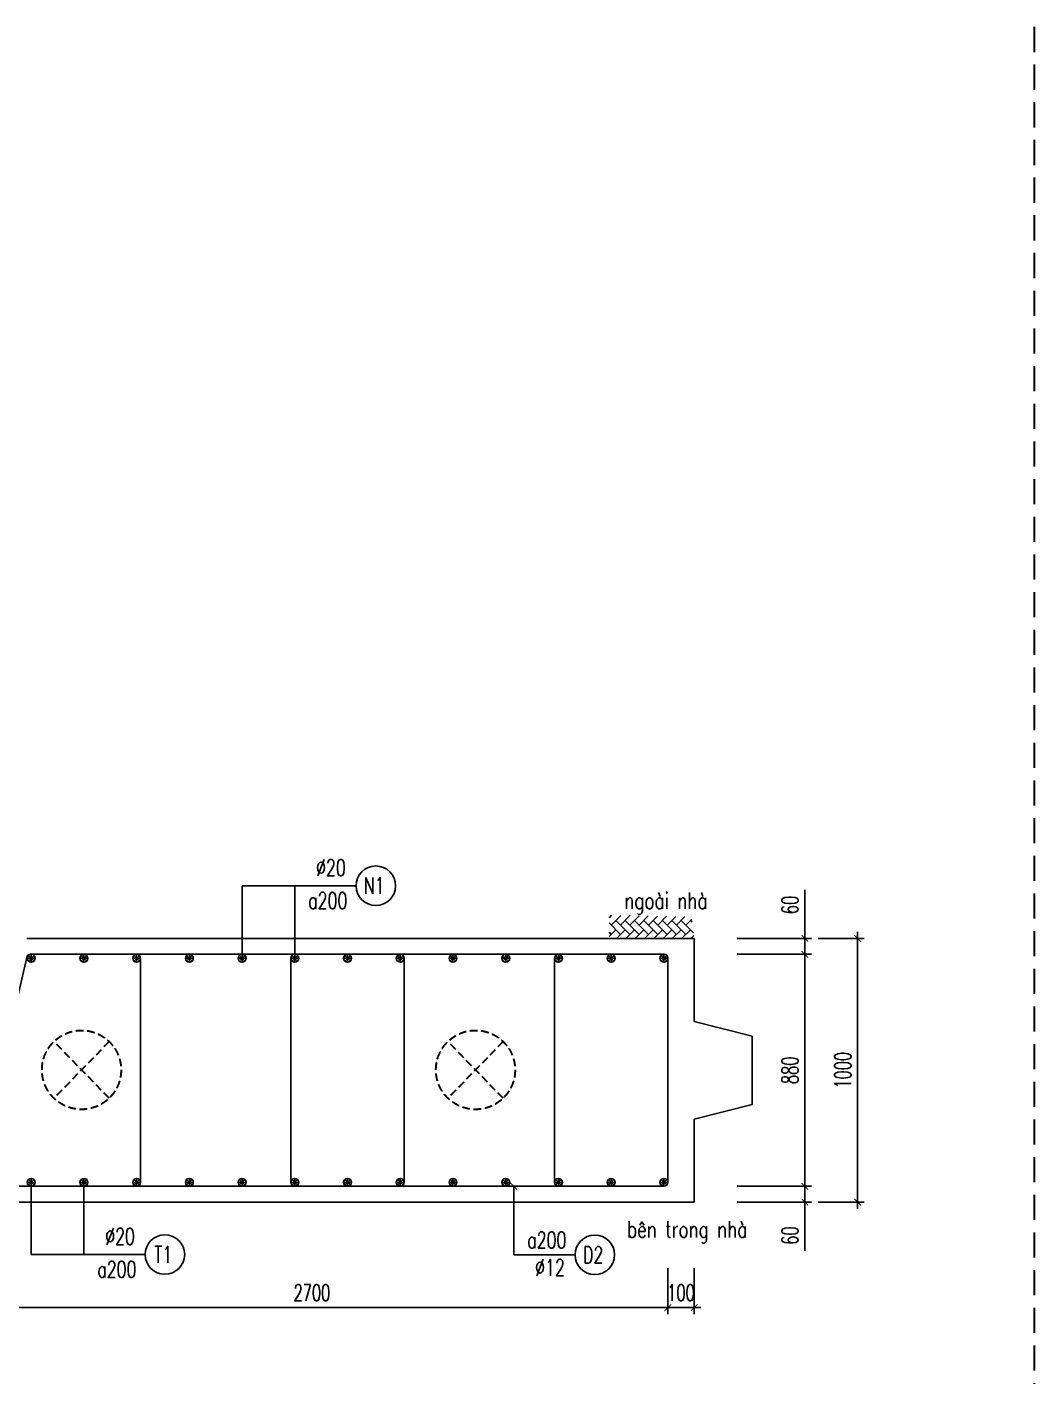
# Model space of a CAD drawing. Header units: millimetres. Extents: x -143483 to 1166745, y -1448440 to -1202244.
# Drawn here: x 391096 to 406376, y -1232080 to -1211613 of the extents above; entities that cross this region are included whole.
import ezdxf
from ezdxf.enums import TextEntityAlignment as Align

# ---------------------------------------------------------------- set-up
doc = ezdxf.new("R2010")
doc.units = ezdxf.units.MM
doc.header["$LTSCALE"] = 30
doc.header["$PDMODE"] = 3
doc.linetypes.add('DASHED', pattern=[19.05, 12.7, -6.35])
doc.layers.get('0').update_dxf_attribs({"lineweight": 9})
doc.layers.get('Defpoints').update_dxf_attribs({"lineweight": 9})
for name, color, linetype in [('ccu11-Cotthep', 9, 'Continuous'), ('ccu11-Dim', 8, 'Continuous'), ('ccu11-Hatch', 8, 'Continuous'), ('ccu11-Text', 31, 'Continuous'), ('ccu11-Thay', 7, 'Continuous'), ('ccu11-Thep doc', 4, 'Continuous'), ('ccu11-Thepdai', 6, 'Continuous')]:
    doc.layers.add(name, color=color, linetype=linetype)
doc.layers.add('ccu11-Khuat', color=9, linetype='DASHED', lineweight=30)
doc.styles.add('ccu11-dim', font='vnsimli.shx', dxfattribs={"width": 0.65, "bigfont": 'bigfont.shx'})
doc.styles.add('ccu11-vnsimli', font='vnsimli.shx', dxfattribs={"width": 0.8, "bigfont": 'vns.shx'})
doc.styles.add('ccu11-vnsimple', font='vnsimple.shx', dxfattribs={"bigfont": 'bigfont.shx'})
doc.styles.add('ccu11_simli', font='vnsimli.shx', dxfattribs={"width": 0.8})
doc.dimstyles.new('ccu11-100', dxfattribs={"dimscale": 100, "dimtxt": 2.5, "dimasz": 1, "dimexe": 1, "dimexo": 2, "dimgap": 1, "dimtad": 1, "dimdec": 0, "dimdsep": 46, "dimtxsty": 'ccu11-dim', "dimblk": 'ARCHTICK', "dimcen": -1, "dimdle": 1, "dimclrd": 256, "dimclre": 256, "dimclrt": 3, "dimadec": 0, "dimazin": 2, "dimtfac": 0.1, "dimtdec": 0, "dimtmove": 0, "dimatfit": 1, "dimldrblk": 'ARCHTICK', "dimfxl": 0, "dimtvp": 0.833333, "dimtolj": 1, "dimtzin": 12, "dimarcsym": 0})
doc.dimstyles.new('ccu11-100x4', dxfattribs={"dimscale": 100, "dimtxt": 2.5, "dimasz": 1, "dimexe": 1, "dimexo": 2, "dimgap": 1, "dimtad": 1, "dimdec": 0, "dimlfac": 0.25, "dimdsep": 46, "dimtxsty": 'ccu11-dim', "dimblk": 'ARCHTICK', "dimcen": -1, "dimdle": 1, "dimclrd": 256, "dimclre": 256, "dimclrt": 3, "dimadec": 0, "dimazin": 2, "dimtfac": 0.1, "dimtdec": 0, "dimtmove": 0, "dimatfit": 1, "dimldrblk": 'ARCHTICK', "dimfxl": 0, "dimtvp": 0.833333, "dimtolj": 1, "dimtzin": 12, "dimarcsym": 0})

# ---------------------------------------------------------------- blocks, each defined once
blk = doc.blocks.new('_ARCHTICK')
at = {"color": 0, "linetype": 'ByBlock', "const_width": 0.15}
blk.add_lwpolyline([(-0.5, -0.5), (0.5, 0.5)], dxfattribs=at)
blk = doc.blocks.new('*D2686')
at = {"layer": 'ccu11-Dim', "linetype": 'ByBlock', "lineweight": -2, "ltscale": 30, "transparency": 16777216}
for p, q in [((402900, -1225442), (402900, -1224702)), ((401872, -1225442), (403000, -1225442)), ((402900, -1225682), (402900, -1225442)), ((401872, -1225682), (403000, -1225682)), ((402900, -1225682), (402900, -1225782))]:
    blk.add_line(p, q, dxfattribs=at)
at = {"layer": 'Defpoints', "color": 0, "linetype": 'ByBlock', "ltscale": 30, "transparency": 16777216}
for p in [(401672, -1225442), (401672, -1225682), (402900, -1225682)]:
    blk.add_point(p, dxfattribs=at)
at = {"layer": 'ccu11-Dim', "linetype": 'ByBlock', "lineweight": -2, "ltscale": 30, "transparency": 16777216, "xscale": 100, "yscale": 100, "zscale": 100}
for p, rotation in [((402900, -1225442), 270), ((402900, -1225682), 90)]:
    blk.add_blockref('_ARCHTICK', p, dxfattribs=dict(at, rotation=rotation))
at = {"layer": 'ccu11-Dim', "color": 3, "linetype": 'ByBlock', "ltscale": 30, "transparency": 16777216, "insert": (402675, -1224934), "char_height": 250, "attachment_point": 5, "rotation": 90, "style": 'ccu11-dim'}
blk.add_mtext('\\A1;60', dxfattribs=at)
blk = doc.blocks.new('*D2687')
at = {"layer": 'ccu11-Dim', "linetype": 'ByBlock', "lineweight": -2, "ltscale": 30, "transparency": 16777216}
for p, q in [((401872, -1225682), (403000, -1225682)), ((402900, -1225582), (402900, -1229302)), ((401872, -1229202), (403000, -1229202))]:
    blk.add_line(p, q, dxfattribs=at)
at = {"layer": 'Defpoints', "color": 0, "linetype": 'ByBlock', "ltscale": 30, "transparency": 16777216}
for p in [(401672, -1225682), (401672, -1229202), (402900, -1229202)]:
    blk.add_point(p, dxfattribs=at)
at = {"layer": 'ccu11-Dim', "linetype": 'ByBlock', "lineweight": -2, "ltscale": 30, "transparency": 16777216, "xscale": 100, "yscale": 100, "zscale": 100}
for p, rotation in [((402900, -1225682), 90), ((402900, -1229202), 270)]:
    blk.add_blockref('_ARCHTICK', p, dxfattribs=dict(at, rotation=rotation))
at = {"layer": 'ccu11-Dim', "color": 3, "linetype": 'ByBlock', "ltscale": 30, "transparency": 16777216, "insert": (402675, -1227442), "char_height": 250, "attachment_point": 5, "rotation": 90, "style": 'ccu11-dim'}
blk.add_mtext('\\A1;880', dxfattribs=at)
blk = doc.blocks.new('*D2688')
at = {"layer": 'ccu11-Dim', "linetype": 'ByBlock', "lineweight": -2, "ltscale": 30, "transparency": 16777216}
for p, q in [((401872, -1229202), (403000, -1229202)), ((402900, -1229202), (402900, -1229102)), ((402900, -1229202), (402900, -1229442)), ((401872, -1229442), (403000, -1229442)), ((402900, -1229442), (402900, -1230182))]:
    blk.add_line(p, q, dxfattribs=at)
at = {"layer": 'Defpoints', "color": 0, "linetype": 'ByBlock', "ltscale": 30, "transparency": 16777216}
for p in [(401672, -1229202), (402900, -1229202), (401672, -1229442)]:
    blk.add_point(p, dxfattribs=at)
at = {"layer": 'ccu11-Dim', "linetype": 'ByBlock', "lineweight": -2, "ltscale": 30, "transparency": 16777216, "xscale": 100, "yscale": 100, "zscale": 100}
for p, rotation in [((402900, -1229202), 270), ((402900, -1229442), 90)]:
    blk.add_blockref('_ARCHTICK', p, dxfattribs=dict(at, rotation=rotation))
at = {"layer": 'ccu11-Dim', "color": 3, "linetype": 'ByBlock', "ltscale": 30, "transparency": 16777216, "insert": (402675, -1229950), "char_height": 250, "attachment_point": 5, "rotation": 90, "style": 'ccu11-dim'}
blk.add_mtext('\\A1;60', dxfattribs=at)
blk = doc.blocks.new('*D2689')
at = {"layer": 'ccu11-Dim', "linetype": 'ByBlock', "lineweight": -2, "ltscale": 30, "transparency": 16777216}
for p, q in [((403100, -1225442), (403800, -1225442)), ((403700, -1225342), (403700, -1229542)), ((403100, -1229442), (403800, -1229442))]:
    blk.add_line(p, q, dxfattribs=at)
at = {"layer": 'Defpoints', "color": 0, "linetype": 'ByBlock', "ltscale": 30, "transparency": 16777216}
for p in [(402900, -1225442), (402900, -1229442), (403700, -1229442)]:
    blk.add_point(p, dxfattribs=at)
at = {"layer": 'ccu11-Dim', "linetype": 'ByBlock', "lineweight": -2, "ltscale": 30, "transparency": 16777216, "xscale": 100, "yscale": 100, "zscale": 100}
for p, rotation in [((403700, -1225442), 90), ((403700, -1229442), 270)]:
    blk.add_blockref('_ARCHTICK', p, dxfattribs=dict(at, rotation=rotation))
at = {"layer": 'ccu11-Dim', "color": 3, "linetype": 'ByBlock', "ltscale": 30, "transparency": 16777216, "insert": (403475, -1227442), "char_height": 250, "attachment_point": 5, "rotation": 90, "style": 'ccu11-dim'}
blk.add_mtext('\\A1;1000', dxfattribs=at)
blk = doc.blocks.new('MCT')
at = {"ltscale": 0.005}
for p, q in [((-0.49, 0), (0.49, 0)), ((0.35, -0.35), (-0.35, 0.35)), ((-0.35, -0.35), (0.35, 0.35)), ((0, -0.49), (0, 0.49))]:
    blk.add_line(p, q, dxfattribs=at)
blk.add_circle((0, 0), 0.492, dxfattribs=at)
blk = doc.blocks.new('*U1997')
at = {"layer": 'ccu11-Thep doc', "xscale": -121.9200000001001, "yscale": 121.9200000001001, "zscale": 121.92, "rotation": 270}
blk.add_blockref('MCT', (0, 0), dxfattribs=at)
blk = doc.blocks.new('*U1998')
at = {"layer": 'ccu11-Thep doc', "color": 0, "linetype": 'ByBlock', "lineweight": -2, "transparency": 16777216}
for p in [(0, 0), (800, 0), (1600, 0), (2400, 0), (3200, 0), (4000, 0), (4800, 0), (5600, 0), (6400, 0), (7200, 0), (8000, 0), (8800, 0), (9600, 0)]:
    blk.add_blockref('*U1997', p, dxfattribs=at)
blk = doc.blocks.new('*U1999')
at = {"layer": 'ccu11-Thep doc', "xscale": -121.9200000001001, "yscale": 121.9200000001001, "zscale": 121.92, "rotation": 270}
blk.add_blockref('MCT', (0, 0), dxfattribs=at)
blk = doc.blocks.new('*U1996')
at = {"layer": 'ccu11-Thep doc', "color": 0, "linetype": 'ByBlock', "lineweight": -2, "transparency": 16777216}
for p in [(0, 0), (800, 0), (1600, 0), (2400, 0), (3200, 0), (4000, 0), (4800, 0), (5600, 0), (6400, 0), (7200, 0), (8000, 0), (8800, 0), (9600, 0), (10400, 0)]:
    blk.add_blockref('*U1999', p, dxfattribs=at)
blk = doc.blocks.new('SHD')
at = {"layer": 'ccu11-Cotthep'}
blk.add_circle((300, 0), 300, dxfattribs=at)
at = {"layer": 'ccu11-Cotthep', "color": 31, "style": 'ccu11_simli', "width": 0.8}
blk.add_attdef('DK', text='', height=250, dxfattribs=at).set_placement((-101, 65), align=Align.BOTTOM_RIGHT)
blk.add_attdef('KH', text='', height=250, dxfattribs=at).set_placement((300, 0), align=Align.MIDDLE)
blk.add_attdef('KC', text='', height=250, dxfattribs=at).set_placement((-101, -142), align=Align.TOP_RIGHT)
blk = doc.blocks.new('*D2694')
at = {"layer": 'ccu11-Dim', "linetype": 'ByBlock', "lineweight": -2, "ltscale": 30, "transparency": 16777216}
for p, q in [((390020, -1230442), (390020, -1231142)), ((400820, -1230442), (400820, -1231142)), ((400920, -1231042), (389920, -1231042))]:
    blk.add_line(p, q, dxfattribs=at)
at = {"layer": 'Defpoints', "color": 0, "linetype": 'ByBlock', "ltscale": 30, "transparency": 16777216}
for p in [(390020, -1230242), (400820, -1230242), (390020, -1231042)]:
    blk.add_point(p, dxfattribs=at)
at = {"layer": 'ccu11-Dim', "linetype": 'ByBlock', "lineweight": -2, "ltscale": 30, "transparency": 16777216, "xscale": 100, "yscale": 100, "zscale": 100, "rotation": 180}
blk.add_blockref('_ARCHTICK', (390020, -1231042), dxfattribs=at)
at = {"layer": 'ccu11-Dim', "linetype": 'ByBlock', "lineweight": -2, "ltscale": 30, "transparency": 16777216, "xscale": 100, "yscale": 100, "zscale": 100}
blk.add_blockref('_ARCHTICK', (400820, -1231042), dxfattribs=at)
at = {"layer": 'ccu11-Dim', "color": 3, "linetype": 'ByBlock', "ltscale": 30, "transparency": 16777216, "insert": (395420, -1230817), "char_height": 250, "attachment_point": 5, "style": 'ccu11-dim'}
blk.add_mtext('\\A1;2700', dxfattribs=at)
blk = doc.blocks.new('*D2695')
at = {"layer": 'ccu11-Dim', "linetype": 'ByBlock', "lineweight": -2, "ltscale": 30, "transparency": 16777216}
for p, q in [((400820, -1230442), (400820, -1231142)), ((401220, -1230442), (401220, -1231142)), ((400820, -1231042), (400720, -1231042)), ((400820, -1231042), (401220, -1231042)), ((401220, -1231042), (401320, -1231042))]:
    blk.add_line(p, q, dxfattribs=at)
at = {"layer": 'Defpoints', "color": 0, "linetype": 'ByBlock', "ltscale": 30, "transparency": 16777216}
for p in [(400820, -1230242), (401220, -1230242), (401220, -1231042)]:
    blk.add_point(p, dxfattribs=at)
at = {"layer": 'ccu11-Dim', "linetype": 'ByBlock', "lineweight": -2, "ltscale": 30, "transparency": 16777216, "xscale": 100, "yscale": 100, "zscale": 100}
blk.add_blockref('_ARCHTICK', (400820, -1231042), dxfattribs=at)
at = {"layer": 'ccu11-Dim', "linetype": 'ByBlock', "lineweight": -2, "ltscale": 30, "transparency": 16777216, "xscale": 100, "yscale": 100, "zscale": 100, "rotation": 180}
blk.add_blockref('_ARCHTICK', (401220, -1231042), dxfattribs=at)
at = {"layer": 'ccu11-Dim', "color": 3, "linetype": 'ByBlock', "ltscale": 30, "transparency": 16777216, "insert": (401020, -1230817), "char_height": 250, "attachment_point": 5, "style": 'ccu11-dim'}
blk.add_mtext('\\A1;100', dxfattribs=at)

msp = doc.modelspace()

# ---------------------------------------------------------------- hatches: boundary and pattern name
at = {"layer": 'ccu11-Hatch', "ltscale": 10}
h = msp.add_hatch(dxfattribs=at)
h.set_pattern_fill('AR-HBONE', color=256, scale=25, angle=270, style=0)
h.set_pattern_definition([(45, (-2861922.63, 551014.19), (141.4213562, 4e-14), [300, -100]), (315, (-2861851.91, 551084.9), (141.4213562, 4e-14), [300, -100])])
h.paths.add_polyline_path([(399927.87, -1225089.28), (399927.87, -1225442.01), (401220.23, -1225442.01), (401177.37, -1225110.7)])

# ---------------------------------------------------------------- linework, layer by layer
at = {"layer": 'ccu11-Khuat'}
msp.add_line((406376.43, -1211613.46), (406376.43, -1280784.41), dxfattribs=at)
at = {"layer": 'ccu11-Khuat', "ltscale": 0.3}
for p, q in [((392343.23, -1227006.3), (391505, -1227865)), ((392343.23, -1227865), (391505, -1227006.3)), ((398321.13, -1227006.3), (397482.9, -1227865)), ((398321.13, -1227865), (397482.9, -1227006.3))]:
    msp.add_line(p, q, dxfattribs=at)
for centre in [(391924.11, -1227435.65), (397902.02, -1227435.65)]:
    msp.add_circle(centre, 600, dxfattribs=at)
at = {"layer": 'ccu11-Thay'}
for p, q in [((401220.23, -1225442.01), (391092.03, -1225442.01)), ((401220.23, -1225442.01), (401220.23, -1226702.01)), ((401220.23, -1226702.01), (402100, -1226922.01)), ((402100, -1226922.01), (402100, -1227962.01)), ((402100, -1227962.01), (401220.23, -1228182.01)), ((401220.23, -1228182.01), (401220.23, -1229442.01)), ((390020.23, -1229442.01), (401220.23, -1229442.01))]:
    msp.add_line(p, q, dxfattribs=at)
at = {"layer": 'ccu11-Thepdai'}
for points in [[(390342.58, -1229202.01), (400760.23, -1229202.01, 0.41421356), (400820.23, -1229142.01), (400820.23, -1225732.01, 0.41421356), (400770.23, -1225682.01), (391142.58, -1225682.01, 0.41421356), (391092.58, -1225732.01), (390292.58, -1229152.01, 0.41421356), (390342.58, -1229202.01)], [(392340.23, -1225682.01), (392760.23, -1225682.01, -0.41421356), (392820.23, -1225742.01), (392820.23, -1229142.01, -0.41421356), (392760.23, -1229202.01), (392340.23, -1229202.01)], [(395580.23, -1225682.01), (395160.23, -1225682.01, 0.41421356), (395100.23, -1225742.01), (395100.23, -1229142.01, 0.41421356), (395160.23, -1229202.01), (395580.23, -1229202.01)], [(396340.23, -1225682.01), (396760.23, -1225682.01, -0.41421356), (396820.23, -1225742.01), (396820.23, -1229142.01, -0.41421356), (396760.23, -1229202.01), (396340.23, -1229202.01)], [(399580.23, -1225682.01), (399160.23, -1225682.01, 0.41421356), (399100.23, -1225742.01), (399100.23, -1229142.01, 0.41421356), (399160.23, -1229202.01), (399580.23, -1229202.01)], [(400340.23, -1225682.01), (400760.23, -1225682.01, -0.41421356), (400820.23, -1225742.01), (400820.23, -1229142.01, -0.41421356), (400760.23, -1229202.01), (400340.23, -1229202.01)]]:
    msp.add_lwpolyline(points, format="xyb", dxfattribs=at)

# ---------------------------------------------------------------- block references
at = {"layer": 'ccu11-Cotthep'}
ref = msp.add_blockref('SHD', (396089.23, -1224641.65), dxfattribs=at)
ref.add_attrib('KH', 'N1', dxfattribs={"color": 31, "height": 250, "style": 'ccu11-vnsimple', "width": 0.7}).set_placement((396364.23, -1224641.65), align=Align.MIDDLE_CENTER)
ref.add_attrib('KC', 'a200', dxfattribs={"color": 31, "height": 250, "style": 'ccu11-vnsimple', "width": 0.7}).set_placement((395660.65, -1224741.65), align=Align.TOP_CENTER)
ref.add_attrib('DK', '`20', dxfattribs={"color": 31, "height": 250, "style": 'ccu11-vnsimple', "width": 0.7}).set_placement((395708.45, -1224566.65), align=Align.BOTTOM_CENTER)
ref = msp.add_blockref('SHD', (392889.23, -1230237.37), dxfattribs=at)
ref.add_attrib('KH', 'T1', dxfattribs={"color": 31, "height": 250, "style": 'ccu11-vnsimple', "width": 0.7}).set_placement((393164.23, -1230237.37), align=Align.MIDDLE_CENTER)
ref.add_attrib('KC', 'a200', dxfattribs={"color": 31, "height": 250, "style": 'ccu11-vnsimple', "width": 0.7}).set_placement((392460.65, -1230337.37), align=Align.TOP_CENTER)
ref.add_attrib('DK', '`20', dxfattribs={"color": 31, "height": 250, "style": 'ccu11-vnsimple', "width": 0.7}).set_placement((392508.45, -1230162.37), align=Align.BOTTOM_CENTER)
ref = msp.add_blockref('SHD', (399412.99, -1230242.37), dxfattribs=dict(at, xscale=-1, rotation=180))
ref.add_attrib('KH', 'D2', dxfattribs={"color": 31, "height": 250, "style": 'ccu11-vnsimple', "width": 0.7}).set_placement((399687.99, -1230242.37), align=Align.MIDDLE_CENTER)
ref.add_attrib('KC', 'a200', dxfattribs={"color": 31, "height": 250, "style": 'ccu11-vnsimple', "width": 0.7}).set_placement((398984.41, -1229892.37), align=Align.TOP_CENTER)
ref.add_attrib('DK', '`12', dxfattribs={"color": 31, "height": 250, "style": 'ccu11-vnsimple', "width": 0.7}).set_placement((399032.2, -1230634.03), align=Align.BOTTOM_CENTER)
at = {"layer": 'ccu11-Thep doc', "xscale": -1}
msp.add_blockref('*U1998', (400760.23, -1225742.01), dxfattribs=at)
at = {"layer": 'ccu11-Thep doc', "rotation": 180}
msp.add_blockref('*U1996', (400760.23, -1229142.01), dxfattribs=at)

# ---------------------------------------------------------------- texts
at = {"layer": 'ccu11-Text', "linetype": 'Continuous', "style": 'ccu11-vnsimli', "width": 0.75}
for s, p in [('ngoµi nhµ', (400791.06, -1224993.86)), ('bªn trong nhµ', (401114.87, -1229980.47))]:
    msp.add_text(s, height=250, dxfattribs=at).set_placement(p, align=Align.CENTER)

# ---------------------------------------------------------------- dimensions: what is measured, and where the dimension line sits
at = {"layer": 'ccu11-Dim', "linetype": 'ByBlock', "ltscale": 30}
for base, p1, p2, angle, picture, middle in [((402900, -1225682.01), (401671.6, -1225442.01), (401671.6, -1225682.01), 90, '*D2686', (402900, -1224934.02)), ((402900, -1229202.01), (401671.6, -1229442.01), (401671.6, -1229202.01), 270, '*D2688', (402900, -1229949.99))]:
    dim = msp.add_linear_dim(base=base, p1=p1, p2=p2, angle=angle, dimstyle='ccu11-100x4', dxfattribs=at)
    dim.commit()
    dim.dimension.update_dxf_attribs({"geometry": picture, "text_midpoint": middle, "dimtype": 160})
for base, p1, p2, angle, picture, middle in [((403700, -1229442.01), (402900, -1225442.01), (402900, -1229442.01), 90, '*D2689', (403475, -1227442.01)), ((390020.23, -1231042.37), (400820.23, -1230242.37), (390020.23, -1230242.37), 180, '*D2694', (395420.23, -1230817.37))]:
    dim = msp.add_linear_dim(base=base, p1=p1, p2=p2, angle=angle, dimstyle='ccu11-100x4', dxfattribs=at)
    dim.commit()
    dim.dimension.update_dxf_attribs({"geometry": picture, "text_midpoint": middle})
for base, p1, p2, angle, override, picture, middle in [((402900, -1229202.01), (401671.6, -1225682.01), (401671.6, -1229202.01), 90, {"dimtmove": 1}, '*D2687', (402675, -1227442.01)), ((401220.23, -1231042.37), (400820.23, -1230242.37), (401220.23, -1230242.37), 180, {"dimtix": 1}, '*D2695', (401020.23, -1230817.37))]:
    dim = msp.add_linear_dim(base=base, p1=p1, p2=p2, angle=angle, dimstyle='ccu11-100x4', override=override, dxfattribs=at)
    dim.commit()
    dim.dimension.update_dxf_attribs({"geometry": picture, "text_midpoint": middle})

# ---------------------------------------------------------------- leaders
at = {"layer": 'ccu11-Cotthep'}
for points in [[(394360.23, -1225742.01), (394360.23, -1224641.65), (396089.23, -1224641.65)], [(395160.23, -1225742.01), (395160.23, -1224641.65), (396089.23, -1224641.65)], [(391160.23, -1229137.01), (391160.23, -1230237.37), (392889.23, -1230237.37)], [(391960.23, -1229137.01), (391960.23, -1230237.37), (392889.23, -1230237.37)]]:
    msp.add_leader(points, dimstyle='ccu11-100', override={"dimasz": 1.5, "dimgap": 1, "dimtad": 0, "dimldrblk": 'None', "dimfxl": 3, "dimfxlon": 1, "dimtfill": 1, "dimarcsym": 1}, dxfattribs=at)
at = {"layer": 'ccu11-Cotthep', "linetype": 'ByBlock', "ltscale": 30}
msp.add_leader([(398483.99, -1229202.01), (398483.99, -1230242.37), (399412.99, -1230242.37)], dimstyle='ccu11-100x4', dxfattribs=at)

doc.saveas('drawing.dxf')
